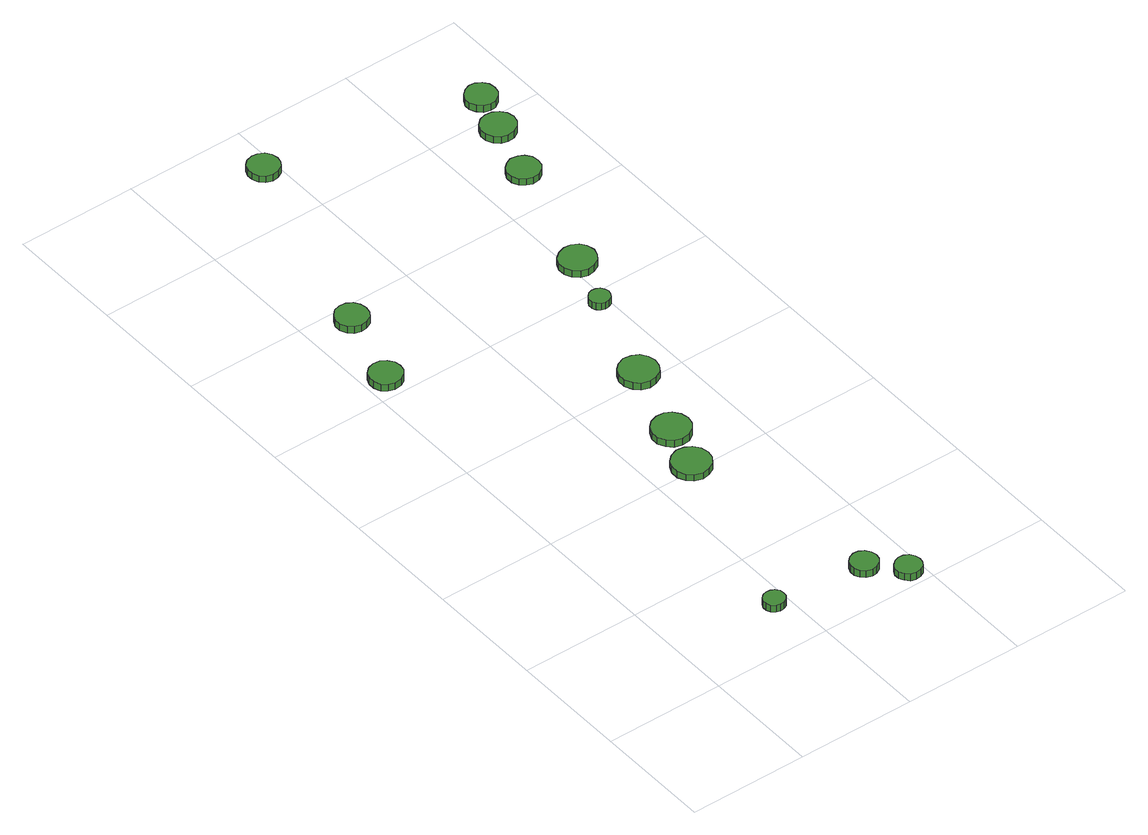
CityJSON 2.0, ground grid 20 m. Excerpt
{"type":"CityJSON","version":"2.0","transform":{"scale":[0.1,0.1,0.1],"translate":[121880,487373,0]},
"CityObjects":{
"tree1":{"type":"SolitaryVegetationObject","attributes":{"function":"something"},"geometry":[{"type":"MultiSurface","lod":"1","boundaries":[[[0,1,2,3,4,5,6,7,8,9,10,11,12,13,14]],[[15,16,17,18,19,20,21,22,23,24,25,26,27,28,29]],[[0,29,28,1]],[[1,28,27,2]],[[2,27,26,3]],[[3,26,25,4]],[[4,25,24,5]],[[5,24,23,6]],[[6,23,22,7]],[[7,22,21,8]],[[8,21,20,9]],[[9,20,19,10]],[[10,19,18,11]],[[11,18,17,12]],[[12,17,16,13]],[[13,16,15,14]],[[14,15,29,0]]]}]},
"tree2":{"type":"SolitaryVegetationObject","attributes":{"function":"something"},"geometry":[{"type":"MultiSurface","lod":"1","boundaries":[[[30,31,32,33,34,35,36,37,38,39,40,41,42,43,44]],[[45,46,47,48,49,50,51,52,53,54,55,56,57,58,59]],[[30,59,58,31]],[[31,58,57,32]],[[32,57,56,33]],[[33,56,55,34]],[[34,55,54,35]],[[35,54,53,36]],[[36,53,52,37]],[[37,52,51,38]],[[38,51,50,39]],[[39,50,49,40]],[[40,49,48,41]],[[41,48,47,42]],[[42,47,46,43]],[[43,46,45,44]],[[44,45,59,30]]]}]},
"tree3":{"type":"SolitaryVegetationObject","attributes":{"function":"something"},"geometry":[{"type":"MultiSurface","lod":"1","boundaries":[[[60,61,62,63,64,65,66,67,68,69,70,71,72,73,74]],[[75,76,77,78,79,80,81,82,83,84,85,86,87,88,89]],[[60,89,88,61]],[[61,88,87,62]],[[62,87,86,63]],[[63,86,85,64]],[[64,85,84,65]],[[65,84,83,66]],[[66,83,82,67]],[[67,82,81,68]],[[68,81,80,69]],[[69,80,79,70]],[[70,79,78,71]],[[71,78,77,72]],[[72,77,76,73]],[[73,76,75,74]],[[74,75,89,60]]]}]},
"tree4":{"type":"SolitaryVegetationObject","attributes":{"function":"something"},"geometry":[{"type":"MultiSurface","lod":"1","boundaries":[[[90,91,92,93,94,95,96,97,98,99,100,101,102,103,104]],[[105,106,107,108,109,110,111,112,113,114,115,116,117,118,119]],[[90,119,118,91]],[[91,118,117,92]],[[92,117,116,93]],[[93,116,115,94]],[[94,115,114,95]],[[95,114,113,96]],[[96,113,112,97]],[[97,112,111,98]],[[98,111,110,99]],[[99,110,109,100]],[[100,109,108,101]],[[101,108,107,102]],[[102,107,106,103]],[[103,106,105,104]],[[104,105,119,90]]]}]},
"tree5":{"type":"SolitaryVegetationObject","attributes":{"function":"something"},"geometry":[{"type":"MultiSurface","lod":"1","boundaries":[[[120,121,122,123,124,125,126,127,128,129,130,131,132,133,134]],[[135,136,137,138,139,140,141,142,143,144,145,146,147,148,149]],[[120,149,148,121]],[[121,148,147,122]],[[122,147,146,123]],[[123,146,145,124]],[[124,145,144,125]],[[125,144,143,126]],[[126,143,142,127]],[[127,142,141,128]],[[128,141,140,129]],[[129,140,139,130]],[[130,139,138,131]],[[131,138,137,132]],[[132,137,136,133]],[[133,136,135,134]],[[134,135,149,120]]]}]},
"tree6":{"type":"SolitaryVegetationObject","attributes":{"function":"something"},"geometry":[{"type":"MultiSurface","lod":"1","boundaries":[[[150,151,152,153,154,155,156,157,158,159,160,161,162,163,164]],[[165,166,167,168,169,170,171,172,173,174,175,176,177,178,179]],[[150,179,178,151]],[[151,178,177,152]],[[152,177,176,153]],[[153,176,175,154]],[[154,175,174,155]],[[155,174,173,156]],[[156,173,172,157]],[[157,172,171,158]],[[158,171,170,159]],[[159,170,169,160]],[[160,169,168,161]],[[161,168,167,162]],[[162,167,166,163]],[[163,166,165,164]],[[164,165,179,150]]]}]},
"tree7":{"type":"SolitaryVegetationObject","attributes":{"function":"something"},"geometry":[{"type":"MultiSurface","lod":"1","boundaries":[[[180,181,182,183,184,185,186,187,188,189,190,191,192,193,194]],[[195,196,197,198,199,200,201,202,203,204,205,206,207,208,209]],[[180,209,208,181]],[[181,208,207,182]],[[182,207,206,183]],[[183,206,205,184]],[[184,205,204,185]],[[185,204,203,186]],[[186,203,202,187]],[[187,202,201,188]],[[188,201,200,189]],[[189,200,199,190]],[[190,199,198,191]],[[191,198,197,192]],[[192,197,196,193]],[[193,196,195,194]],[[194,195,209,180]]]}]},
"tree8":{"type":"SolitaryVegetationObject","attributes":{"function":"something"},"geometry":[{"type":"MultiSurface","lod":"1","boundaries":[[[210,211,212,213,214,215,216,217,218,219,220,221,222,223,224]],[[225,226,227,228,229,230,231,232,233,234,235,236,237,238,239]],[[210,239,238,211]],[[211,238,237,212]],[[212,237,236,213]],[[213,236,235,214]],[[214,235,234,215]],[[215,234,233,216]],[[216,233,232,217]],[[217,232,231,218]],[[218,231,230,219]],[[219,230,229,220]],[[220,229,228,221]],[[221,228,227,222]],[[222,227,226,223]],[[223,226,225,224]],[[224,225,239,210]]]}]},
"tree9":{"type":"SolitaryVegetationObject","attributes":{"function":"something"},"geometry":[{"type":"MultiSurface","lod":"1","boundaries":[[[240,241,242,243,244,245,246,247,248,249,250,251,252,253,254]],[[255,256,257,258,259,260,261,262,263,264,265,266,267,268,269]],[[240,269,268,241]],[[241,268,267,242]],[[242,267,266,243]],[[243,266,265,244]],[[244,265,264,245]],[[245,264,263,246]],[[246,263,262,247]],[[247,262,261,248]],[[248,261,260,249]],[[249,260,259,250]],[[250,259,258,251]],[[251,258,257,252]],[[252,257,256,253]],[[253,256,255,254]],[[254,255,269,240]]]}]},
"tree10":{"type":"SolitaryVegetationObject","attributes":{"function":"something"},"geometry":[{"type":"MultiSurface","lod":"1","boundaries":[[[270,271,272,273,274,275,276,277,278,279,280,281,282,283,284]],[[285,286,287,288,289,290,291,292,293,294,295,296,297,298,299]],[[270,299,298,271]],[[271,298,297,272]],[[272,297,296,273]],[[273,296,295,274]],[[274,295,294,275]],[[275,294,293,276]],[[276,293,292,277]],[[277,292,291,278]],[[278,291,290,279]],[[279,290,289,280]],[[280,289,288,281]],[[281,288,287,282]],[[282,287,286,283]],[[283,286,285,284]],[[284,285,299,270]]]}]},
"tree11":{"type":"SolitaryVegetationObject","attributes":{"function":"something"},"geometry":[{"type":"MultiSurface","lod":"1","boundaries":[[[300,301,302,303,304,305,306,307,308,309,310,311,312,313,314]],[[315,316,317,318,319,320,321,322,323,324,325,326,327,328,329]],[[300,329,328,301]],[[301,328,327,302]],[[302,327,326,303]],[[303,326,325,304]],[[304,325,324,305]],[[305,324,323,306]],[[306,323,322,307]],[[307,322,321,308]],[[308,321,320,309]],[[309,320,319,310]],[[310,319,318,311]],[[311,318,317,312]],[[312,317,316,313]],[[313,316,315,314]],[[314,315,329,300]]]}]},
"tree12":{"type":"SolitaryVegetationObject","attributes":{"function":"something"},"geometry":[{"type":"MultiSurface","lod":"1","boundaries":[[[330,331,332,333,334,335,336,337,338,339,340,341,342,343,344]],[[345,346,347,348,349,350,351,352,353,354,355,356,357,358,359]],[[330,359,358,331]],[[331,358,357,332]],[[332,357,356,333]],[[333,356,355,334]],[[334,355,354,335]],[[335,354,353,336]],[[336,353,352,337]],[[337,352,351,338]],[[338,351,350,339]],[[339,350,349,340]],[[340,349,348,341]],[[341,348,347,342]],[[342,347,346,343]],[[343,346,345,344]],[[344,345,359,330]]]}]},
"tree13":{"type":"SolitaryVegetationObject","attributes":{"function":"something"},"geometry":[{"type":"MultiSurface","lod":"1","boundaries":[[[360,361,362,363,364,365,366,367,368,369,370,371,372,373,374]],[[375,376,377,378,379,380,381,382,383,384,385,386,387,388,389]],[[360,389,388,361]],[[361,388,387,362]],[[362,387,386,363]],[[363,386,385,364]],[[364,385,384,365]],[[365,384,383,366]],[[366,383,382,367]],[[367,382,381,368]],[[368,381,380,369]],[[369,380,379,370]],[[370,379,378,371]],[[371,378,377,372]],[[372,377,376,373]],[[373,376,375,374]],[[374,375,389,360]]]}]},
"tree14":{"type":"SolitaryVegetationObject","attributes":{"function":"something"},"geometry":[{"type":"MultiSurface","lod":"1","boundaries":[[[390,391,392,393,394,395,396,397,398,399,400,401,402,403,404]],[[405,406,407,408,409,410,411,412,413,414,415,416,417,418,419]],[[390,419,418,391]],[[391,418,417,392]],[[392,417,416,393]],[[393,416,415,394]],[[394,415,414,395]],[[395,414,413,396]],[[396,413,412,397]],[[397,412,411,398]],[[398,411,410,399]],[[399,410,409,400]],[[400,409,408,401]],[[401,408,407,402]],[[402,407,406,403]],[[403,406,405,404]],[[404,405,419,390]]]}]}
},
"vertices":[
[190,87,22],[189,95,22],[184,101,22],[178,104,22],[171,105,22],[164,103,22],[158,98,22],[155,91,22],[155,84,22],[158,77,22],[164,72,22],[171,70,22],[178,71,22],[184,74,22],[189,80,22],[189,80,9],[184,74,9],[178,71,9],[171,70,9],[164,72,9],[158,77,9],[155,84,9],[155,91,9],[158,98,9],[164,103,9],[171,105,9],[178,104,9],[184,101,9],[189,95,9],[190,87,9],
[62,837,16],[60,848,16],[53,857,16],[44,863,16],[32,864,16],[22,861,16],[13,853,16],[9,843,16],[9,832,16],[13,821,16],[22,814,16],[32,810,16],[44,812,16],[53,817,16],[60,826,16],[60,826,3],[53,817,3],[44,812,3],[32,810,3],[22,814,3],[13,821,3],[9,832,3],[9,843,3],[13,853,3],[22,861,3],[32,864,3],[44,863,3],[53,857,3],[60,848,3],[62,837,3],
[350,72,21],[348,81,21],[342,89,21],[334,94,21],[325,95,21],[316,92,21],[309,85,21],[305,77,21],[305,67,21],[309,59,21],[316,52,21],[325,49,21],[334,50,21],[342,55,21],[348,63,21],[348,63,8],[342,55,8],[334,50,8],[325,49,8],[316,52,8],[309,59,8],[305,67,8],[305,77,8],[309,85,8],[316,92,8],[325,95,8],[334,94,8],[342,89,8],[348,81,8],[350,72,8],
[100,967,18],[98,978,18],[92,987,18],[82,993,18],[71,994,18],[60,991,18],[52,983,18],[47,973,18],[47,962,18],[52,951,18],[60,944,18],[71,940,18],[82,942,18],[92,947,18],[98,956,18],[98,956,5],[92,947,5],[82,942,5],[71,940,5],[60,944,5],[52,951,5],[47,962,5],[47,973,5],[52,983,5],[60,991,5],[71,994,5],[82,993,5],[92,987,5],[98,978,5],[100,967,5],
[398,29,17],[396,38,17],[391,46,17],[383,50,17],[374,51,17],[366,48,17],[359,42,17],[355,34,17],[355,25,17],[359,17,17],[366,10,17],[374,8,17],[383,9,17],[391,13,17],[396,20,17],[396,20,4],[391,13,4],[383,9,4],[374,8,4],[366,10,4],[359,17,4],[355,25,4],[355,34,4],[359,42,4],[366,48,4],[374,51,4],[383,50,4],[391,46,4],[396,38,4],[398,29,4],
[297,404,20],[294,417,20],[286,428,20],[275,434,20],[262,436,20],[249,431,20],[240,423,20],[234,411,20],[234,397,20],[240,385,20],[249,376,20],[262,372,20],[275,374,20],[286,380,20],[294,391,20],[294,391,8],[286,380,8],[275,374,8],[262,372,8],[249,376,8],[240,385,8],[234,397,8],[234,411,8],[240,423,8],[249,431,8],[262,436,8],[275,434,8],[286,428,8],[294,417,8],[297,404,8],
[322,484,18],[319,497,18],[311,508,18],[300,514,18],[287,515,18],[274,511,18],[265,503,18],[259,491,18],[259,477,18],[265,465,18],[274,456,18],[287,452,18],[300,454,18],[311,460,18],[319,471,18],[319,471,5],[311,460,5],[300,454,5],[287,452,5],[274,456,5],[265,465,5],[259,477,5],[259,491,5],[265,503,5],[274,511,5],[287,515,5],[300,514,5],[311,508,5],[319,497,5],[322,484,5],
[363,615,17],[360,628,17],[353,639,17],[341,645,17],[328,647,17],[315,642,17],[306,634,17],[300,622,17],[300,608,17],[306,596,17],[315,587,17],[328,583,17],[341,585,17],[353,591,17],[360,602,17],[360,602,4],[353,591,4],[341,585,4],[328,583,4],[315,587,4],[306,596,4],[300,608,4],[300,622,4],[306,634,4],[315,642,4],[328,647,4],[341,645,4],[353,639,4],[360,628,4],[363,615,4],
[203,1310,17],[201,1321,17],[195,1330,17],[185,1335,17],[175,1336,17],[164,1333,17],[156,1326,17],[152,1316,17],[152,1305,17],[156,1295,17],[164,1288,17],[175,1284,17],[185,1286,17],[195,1291,17],[201,1300,17],[201,1300,5],[195,1291,5],[185,1286,5],[175,1284,5],[164,1288,5],[156,1295,5],[152,1305,5],[152,1316,5],[156,1326,5],[164,1333,5],[175,1336,5],[185,1335,5],[195,1330,5],[201,1321,5],[203,1310,5],
[403,777,18],[401,784,18],[397,790,18],[391,793,18],[384,794,18],[377,792,18],[372,787,18],[369,781,18],[369,773,18],[372,767,18],[377,762,18],[384,760,18],[391,761,18],[397,764,18],[401,770,18],[401,770,5],[397,764,5],[391,761,5],[384,760,5],[377,762,5],[372,767,5],[369,773,5],[369,781,5],[372,787,5],[377,792,5],[384,794,5],[391,793,5],[397,790,5],[401,784,5],[403,777,5],
[440,860,22],[437,873,22],[430,883,22],[419,889,22],[407,890,22],[395,886,22],[385,878,22],[380,867,22],[380,854,22],[385,843,22],[395,834,22],[407,830,22],[419,832,22],[430,838,22],[437,848,22],[437,848,9],[430,838,9],[419,832,9],[407,830,9],[395,834,9],[385,843,9],[380,854,9],[380,867,9],[385,878,9],[395,886,9],[407,890,9],[419,889,9],[430,883,9],[437,873,9],[440,860,9],
[498,1068,21],[496,1079,21],[489,1088,21],[480,1093,21],[468,1095,21],[458,1091,21],[450,1084,21],[445,1074,21],[445,1062,21],[450,1052,21],[458,1045,21],[468,1041,21],[480,1042,21],[489,1048,21],[496,1057,21],[496,1057,9],[489,1048,9],[480,1042,9],[468,1041,9],[458,1045,9],[450,1052,9],[445,1062,9],[445,1074,9],[450,1084,9],[458,1091,9],[468,1095,9],[480,1093,9],[489,1088,9],[496,1079,9],[498,1068,9],
[532,1169,18],[529,1181,18],[522,1190,18],[512,1196,18],[500,1197,18],[489,1194,18],[480,1186,18],[475,1175,18],[475,1163,18],[480,1152,18],[489,1144,18],[500,1141,18],[512,1142,18],[522,1148,18],[529,1157,18],[529,1157,5],[522,1148,5],[512,1142,5],[500,1141,5],[489,1144,5],[480,1152,5],[475,1163,5],[475,1175,5],[480,1186,5],[489,1194,5],[500,1197,5],[512,1196,5],[522,1190,5],[529,1181,5],[532,1169,5],
[551,1239,16],[549,1250,16],[543,1258,16],[533,1264,16],[523,1265,16],[513,1261,16],[505,1254,16],[500,1244,16],[500,1234,16],[505,1224,16],[513,1216,16],[523,1213,16],[533,1214,16],[543,1220,16],[549,1228,16],[549,1228,3],[543,1220,3],[533,1214,3],[523,1213,3],[513,1216,3],[505,1224,3],[500,1234,3],[500,1244,3],[505,1254,3],[513,1261,3],[523,1265,3],[533,1264,3],[543,1258,3],[549,1250,3],[551,1239,3]
]}
